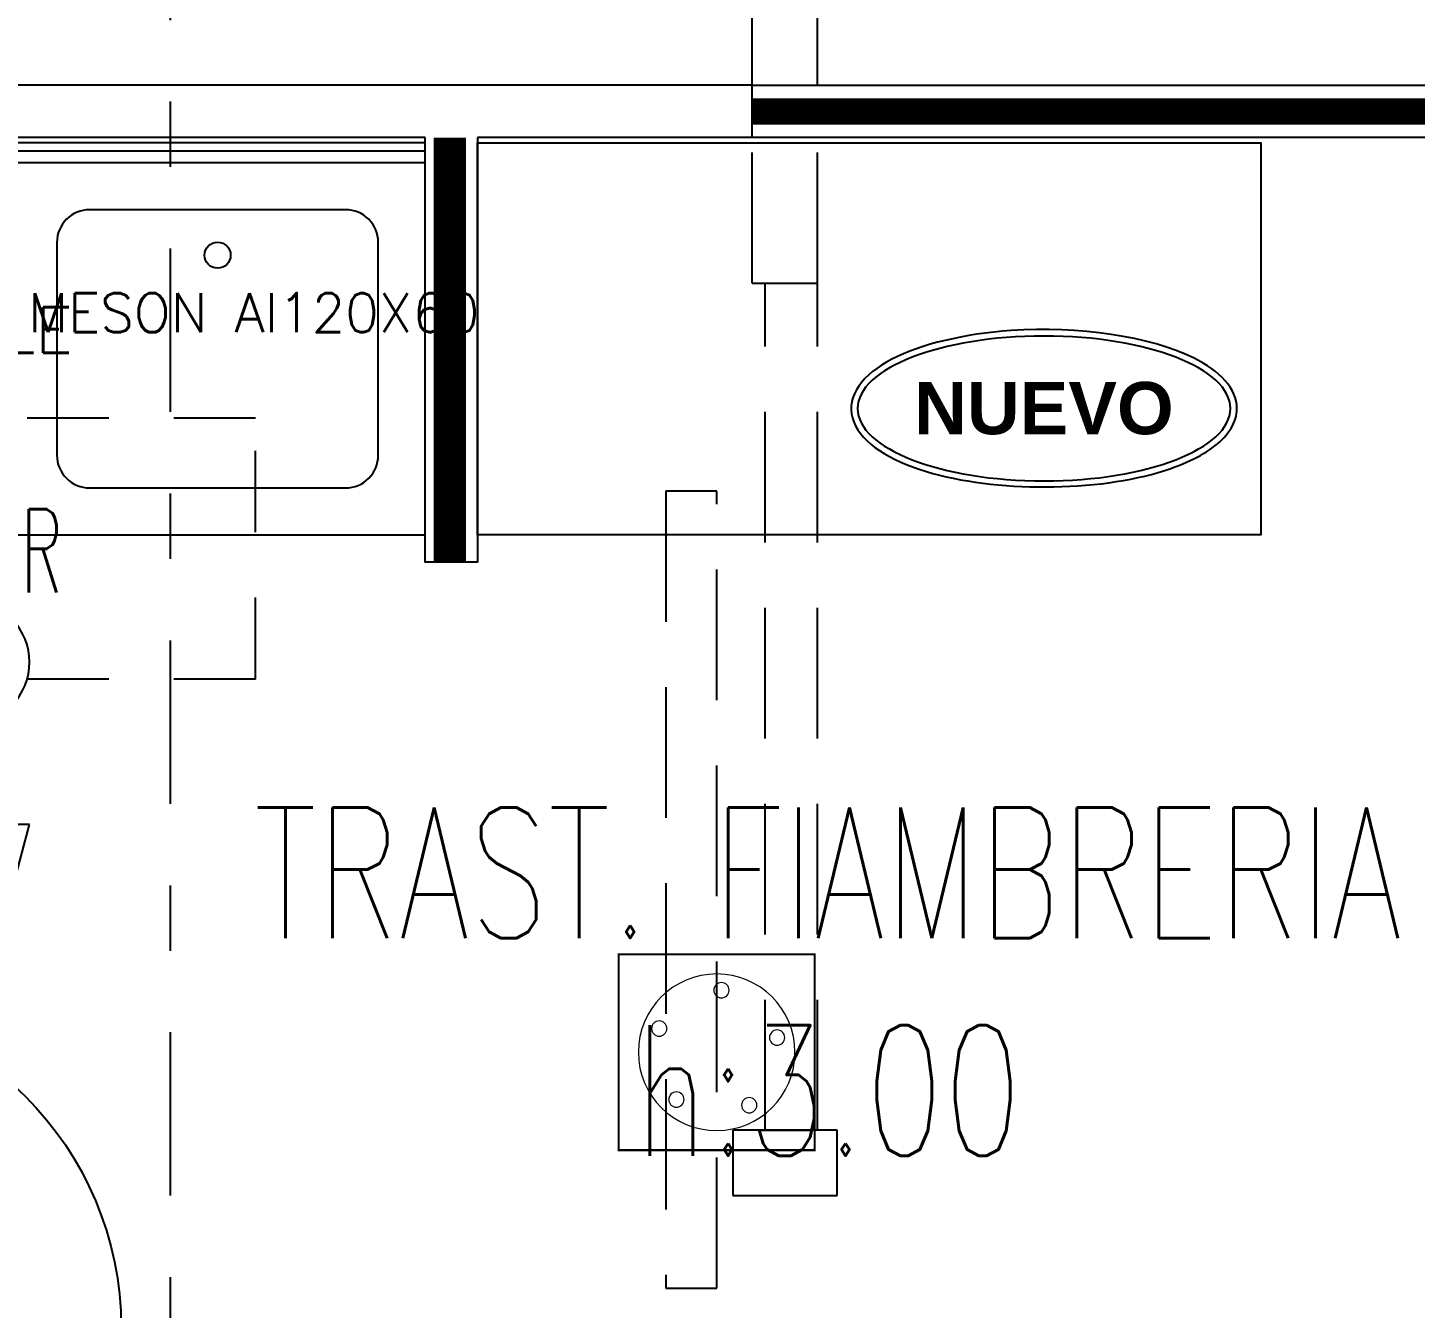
# Model space of a CAD drawing. Header units: millimetres. Extents: x 340 to 1003762, y 22 to 362022.
# Drawn here: x 419.933 to 422.058, y 91.523 to 93.484 of the extents above; entities that cross this region are included whole.
import ezdxf
from ezdxf.enums import TextEntityAlignment as Align
from ezdxf.xclip import XClip

# ---------------------------------------------------------------- set-up
doc = ezdxf.new("R2010")
doc.units = ezdxf.units.MM
doc.header["$XCLIPFRAME"] = 0
for name, pattern in [('LSBB_P_002 - PLANTA 1° NIVEL SALA DE VENTAS$0$000_ALTILLO PROPUESTA$0$HIDDEN', [0.375, 0.25, -0.125]), ('LSBB_P_002 - PLANTA 1° NIVEL SALA DE VENTAS$0$CONTINUOS', [0]), ('LSBB_P_002 - PLANTA 1° NIVEL SALA DE VENTAS$0$DASHDOT2', [0.5, 0.25, -0.125, 0, -0.125]), ('LSBB_P_002 - PLANTA 1° NIVEL SALA DE VENTAS$0$DASHED', [0.75, 0.5, -0.25]), ('LSBB_P_002 - PLANTA 1° NIVEL SALA DE VENTAS$0$HIDDEN', [0.375, 0.25, -0.125])]:
    doc.linetypes.add(name, pattern=pattern)
for name, color, linetype in [('LSBB_P_002 - PLANTA 1° NIVEL SALA DE VENTAS$0$A-ACTIVOS NUEVOS', 20, 'Continuous'), ('LSBB_P_002 - PLANTA 1° NIVEL SALA DE VENTAS$0$A-Artefactos', 8, 'Continuous'), ('LSBB_P_002 - PLANTA 1° NIVEL SALA DE VENTAS$0$A-DEMOLICIONES', 30, 'LSBB_P_002 - PLANTA 1° NIVEL SALA DE VENTAS$0$DASHED'), ('LSBB_P_002 - PLANTA 1° NIVEL SALA DE VENTAS$0$A-Equipamiento acero inox', 8, 'Continuous'), ('LSBB_P_002 - PLANTA 1° NIVEL SALA DE VENTAS$0$A-EVAPORADOR', 8, 'Continuous'), ('LSBB_P_002 - PLANTA 1° NIVEL SALA DE VENTAS$0$A-PANEL CAMARA NUEVO', 10, 'LSBB_P_002 - PLANTA 1° NIVEL SALA DE VENTAS$0$CONTINUOS'), ('LSBB_P_002 - PLANTA 1° NIVEL SALA DE VENTAS$0$A-PILETAS NUEVAS', 8, 'Continuous'), ('LSBB_P_002 - PLANTA 1° NIVEL SALA DE VENTAS$0$A-SE CONSTRUYE RELLENO', 10, 'LSBB_P_002 - PLANTA 1° NIVEL SALA DE VENTAS$0$CONTINUOS'), ('LSBB_P_002 - PLANTA 1° NIVEL SALA DE VENTAS$0$A-Textos', 2, 'Continuous'), ('LSBB_P_002 - PLANTA 1° NIVEL SALA DE VENTAS$0$EJES', 8, 'LSBB_P_002 - PLANTA 1° NIVEL SALA DE VENTAS$0$DASHDOT2'), ('LSBB_P_002 - PLANTA 1° NIVEL SALA DE VENTAS$0$LINEA CORTES', 7, 'Continuous'), ('XREF', 7, 'Continuous')]:
    doc.layers.add(name, color=color, linetype=linetype)
doc.styles.add('LSBB_P_002 - PLANTA 1° NIVEL SALA DE VENTAS$0$ARIAL', font='')
doc.styles.add('LSBB_P_002 - PLANTA 1° NIVEL SALA DE VENTAS$0$Estilo1', font='GOTHIC.TTF', dxfattribs={"height": 0.24})
doc.styles.add('LSBB_P_002 - PLANTA 1° NIVEL SALA DE VENTAS$0$ROMANS', font='romans')
doc.styles.add('LSBB_P_002 - PLANTA 1° NIVEL SALA DE VENTAS$0$ROMANS20', font='ROMANS8.SHX', dxfattribs={"width": 0.9, "height": 2})
doc.styles.get('LSBB_P_002 - PLANTA 1° NIVEL SALA DE VENTAS$0$ARIAL').set_extended_font_data('Arial', bold=True)

# ---------------------------------------------------------------- blocks, each defined once
blk = doc.blocks.new('LSBB_P_002 - PLANTA 1° NIVEL SALA DE VENTAS$0$A$C73AD46B8')
for p, q in [((0.5695, 0), (0.5695, 1.7641)), ((0.5875, 0), (0.5875, 1.7641))]:
    blk.add_line(p, q)
blk.add_lwpolyline([(0.6, 0), (0.6, 1.7641), (0, 1.7641), (0, 0), (0.6, 0)])
for points in [[(0.4977, 1.6424), (0.4977, 1.25, -0.414214), (0.4477, 1.2), (0.1218, 1.2, -0.414214), (0.0718, 1.25), (0.0718, 1.6424, -0.414214), (0.1218, 1.6924), (0.4477, 1.6924, -0.414214)], [(0.4977, 0.6859), (0.4977, 1.0782, 0.414214), (0.4477, 1.1282), (0.1218, 1.1282, 0.414214), (0.0718, 1.0782), (0.0718, 0.6859, 0.414214), (0.1218, 0.6359), (0.4477, 0.6359, 0.414214)], [(0.4977, 0.1218), (0.4977, 0.5141, 0.414214), (0.4477, 0.5641), (0.1218, 0.5641, 0.414214), (0.0718, 0.5141), (0.0718, 0.1218, 0.414214), (0.1218, 0.0718), (0.4477, 0.0718, 0.414214)]]:
    blk.add_lwpolyline(points, format="xyb", close=True)
for centre in [(0.4281, 1.4462), (0.4281, 0.8821), (0.4281, 0.3179)]:
    blk.add_circle(centre, 0.02)
at = {"insert": (0.3484, 2.2058), "char_height": 0.07, "width": 1.7605, "attachment_point": 1, "rotation": 270, "style": 'LSBB_P_002 - PLANTA 1° NIVEL SALA DE VENTAS$0$ROMANS'}
blk.add_mtext('\\pi0.78383;LAVAFONDO TRIPLE\\P\\pi0.42358;            AI', dxfattribs=at)
blk = doc.blocks.new('LSBB_P_002 - PLANTA 1° NIVEL SALA DE VENTAS$0$A$C529333AF')
at = {"layer": 'LSBB_P_002 - PLANTA 1° NIVEL SALA DE VENTAS$0$A-ACTIVOS NUEVOS', "extrusion": (0, 0, -1)}
blk.add_ellipse((0, 0), major_axis=(0.2855, 0), ratio=0.388575, dxfattribs=at)
at = {"layer": 'LSBB_P_002 - PLANTA 1° NIVEL SALA DE VENTAS$0$A-ACTIVOS NUEVOS'}
blk.add_open_spline([(0.2955, 0), (0.2955, -0.021), (0.2828, -0.0409), (0.2407, -0.0737), (0.2108, -0.0875), (0.0693, -0.1291), (-0.0893, -0.1272), (-0.2453, -0.0748), (-0.2842, -0.048), (-0.3027, 0.019), (-0.2777, 0.0523), (-0.188, 0.0987), (-0.1218, 0.1143), (0.0524, 0.1263), (0.163, 0.1102), (0.2698, 0.0572), (0.2955, 0.0303), (0.2955, 0)], degree=3, knots=[0, 0, 0, 0, 0.461791, 0.461791, 0.923583, 0.923583, 2.283227, 2.283227, 3.034626, 3.034626, 3.786024, 3.786024, 4.537423, 4.537423, 5.618495, 5.618495, 6.283185, 6.283185, 6.283185, 6.283185], dxfattribs=at)
at = {"layer": 'LSBB_P_002 - PLANTA 1° NIVEL SALA DE VENTAS$0$A-ACTIVOS NUEVOS', "insert": (0, 0), "char_height": 0.08, "attachment_point": 5, "style": 'LSBB_P_002 - PLANTA 1° NIVEL SALA DE VENTAS$0$ARIAL'}
blk.add_mtext_dynamic_manual_height_columns('NUEVO', width=0.536552, gutter_width=0.7, heights=[0], dxfattribs=at)
blk = doc.blocks.new('LSBB_P_002 - PLANTA 1° NIVEL SALA DE VENTAS$0$A$C69995B83')
at = {"linetype": 'Continuous', "lineweight": 20}
for p, q in [((0, 0), (-0.3, 0)), ((-0.3, 0), (-0.3, -0.3)), ((0, -0.3), (0, 0)), ((-0.3, -0.3), (0, -0.3))]:
    blk.add_line(p, q, dxfattribs=at)
at = {"linetype": 'Continuous', "lineweight": 20, "const_width": 0.00333}
blk.add_lwpolyline([(-0.3, -0.3), (-0.3, 0), (0, 0), (0, -0.3)], close=True, dxfattribs=at)
at = {"linetype": 'Continuous', "lineweight": 20}
for centre, radius in [((-0.15, -0.15), 0.1199), ((-0.1863, -0.062), 0.0117), ((-0.0775, -0.0883), 0.0117), ((-0.2449, -0.1573), 0.0117), ((-0.2449, -0.1573), 0.0117), ((-0.0689, -0.1999), 0.0117), ((-0.1724, -0.2425), 0.0117)]:
    blk.add_circle(centre, radius, dxfattribs=at)
blk = doc.blocks.new('LSBB_P_002 - PLANTA 1° NIVEL SALA DE VENTAS$0$EVC5-302-22')
at = {"linetype": 'LSBB_P_002 - PLANTA 1° NIVEL SALA DE VENTAS$0$HIDDEN', "ltscale": 0.5}
for p, q in [((2.3, -0.1), (1.1, -0.1)), ((1.1, -0.5), (1.1, -0.1)), ((2.3, -0.5), (2.3, -0.1)), ((2.3, -0.5), (1.1, -0.5))]:
    blk.add_line(p, q, dxfattribs=at)
for p, q in [((1.7, -0.2188), (1.7, -0.1188)), ((1.75, -0.1688), (1.65, -0.1688)), ((1.7, -0.1688), (1.74, -0.1688)), ((1.4269, -0.7226), (1.4269, -0.6726)), ((1.9269, -0.7226), (1.9269, -0.6726)), ((1.4001, -0.7226), (1.4537, -0.7226)), ((1.4269, -0.8226), (1.4001, -0.7226)), ((1.4269, -0.8226), (1.4537, -0.7226)), ((1.9537, -0.7226), (1.9001, -0.7226)), ((1.9269, -0.8226), (1.9001, -0.7226)), ((1.9269, -0.8226), (1.9537, -0.7226))]:
    blk.add_line(p, q)
blk.add_circle((1.7, -0.1688), 0.025)
for centre, start, end in [((1.3584, -0.4738), 315.9581, 44.0419), ((1.8584, -0.4738), 315.9581, 44.0419), ((1.4954, -0.6063), 135.9581, 224.0419), ((1.9954, -0.6063), 135.9581, 224.0419)]:
    blk.add_arc(centre, 0.0953, start, end)
at = {"style": 'LSBB_P_002 - PLANTA 1° NIVEL SALA DE VENTAS$0$ROMANS20', "width": 0.55}
blk.add_text('EVAPORADOR', height=0.128, dxfattribs=at).set_placement((1.7009, -0.3034), align=Align.MIDDLE)
blk = doc.blocks.new('LSBB_P_002 - PLANTA 1° NIVEL SALA DE VENTAS$0$DEMOL')
at = {"layer": 'LSBB_P_002 - PLANTA 1° NIVEL SALA DE VENTAS$0$A-DEMOLICIONES', "linetype": 'LSBB_P_002 - PLANTA 1° NIVEL SALA DE VENTAS$0$000_ALTILLO PROPUESTA$0$HIDDEN', "ltscale": 0.8}
for p, q in [((1036.3313, 308.2156), (1036.3313, 309.9756)), ((1036.4313, 308.2156), (1036.4313, 309.9756)), ((1036.3313, 307.9126), (1036.3313, 308.1289)), ((1036.4313, 307.9126), (1036.4313, 308.1289)), ((1036.3313, 307.9126), (1036.4313, 307.9126)), ((1036.3513, 306.6156), (1036.3513, 307.9126)), ((1036.4313, 306.6156), (1036.4313, 307.9126)), ((1036.4313, 306.6156), (1036.4313, 307.9126)), ((1036.2768, 307.5941), (1036.1988, 307.5941)), ((1036.1988, 307.5941), (1036.1988, 306.3741)), ((1036.2768, 306.3741), (1036.2768, 307.5941)), ((1036.4613, 306.6156), (1036.3013, 306.6156)), ((1036.3013, 306.6156), (1036.3013, 306.5156)), ((1036.3413, 306.6156), (1036.4213, 306.6156)), ((1036.3413, 306.6156), (1036.4213, 306.6156)), ((1036.4613, 306.5156), (1036.4613, 306.6156)), ((1036.3013, 306.5156), (1036.4613, 306.5156)), ((1036.1988, 306.3741), (1036.2768, 306.3741))]:
    blk.add_line(p, q, dxfattribs=at)
blk = doc.blocks.new('LSBB_P_002 - PLANTA 1° NIVEL SALA DE VENTAS', base_point=(223.5696, 14.2202))
at = {"layer": 'LSBB_P_002 - PLANTA 1° NIVEL SALA DE VENTAS$0$A-Equipamiento acero inox'}
blk.add_lwpolyline([(835.9103, 308.1274), (837.1103, 308.1274), (837.1103, 307.5274), (835.9103, 307.5274)], close=True, dxfattribs=at)
at = {"layer": 'LSBB_P_002 - PLANTA 1° NIVEL SALA DE VENTAS$0$A-PANEL CAMARA NUEVO'}
for p, q in [((836.3313, 308.2156), (833.3313, 308.2156)), ((835.8303, 308.1356), (833.3313, 308.1356)), ((836.3313, 308.1356), (835.9103, 308.1356))]:
    blk.add_line(p, q, dxfattribs=at)
for points in [[(837.5985, 308.1356), (836.3313, 308.1356), (836.3313, 308.2156), (837.5985, 308.2156)], [(835.9103, 308.1356), (835.9103, 307.4856), (835.8303, 307.4856), (835.8303, 308.1356)]]:
    blk.add_lwpolyline(points, dxfattribs=at)
at = {"layer": 'LSBB_P_002 - PLANTA 1° NIVEL SALA DE VENTAS$0$A-SE CONSTRUYE RELLENO'}
for points, const_width in [([(836.3313, 308.1756), (837.5985, 308.1756)], 0.04), ([(835.8681, 307.4856), (835.8681, 308.1356)], 0.05)]:
    blk.add_lwpolyline(points, dxfattribs=dict(at, const_width=const_width))
at = {"layer": 'LSBB_P_002 - PLANTA 1° NIVEL SALA DE VENTAS$0$EJES'}
blk.add_line((835.4395, 330.1656), (835.4395, 242.5191), dxfattribs=at)
at = {"layer": 'LSBB_P_002 - PLANTA 1° NIVEL SALA DE VENTAS$0$LINEA CORTES', "color": 1, "linetype": 'Continuous', "extrusion": (0, 0, -1)}
blk.add_ellipse((834.8642, 306.3133), major_axis=(0.3539, 0.3539), ratio=1, start_param=3.926991, end_param=10.210176, dxfattribs=at)
at = {"layer": 'LSBB_P_002 - PLANTA 1° NIVEL SALA DE VENTAS$0$A-ACTIVOS NUEVOS'}
blk.add_blockref('LSBB_P_002 - PLANTA 1° NIVEL SALA DE VENTAS$0$A$C529333AF', (836.7781, 307.7208), dxfattribs=at)
at = {"layer": 'LSBB_P_002 - PLANTA 1° NIVEL SALA DE VENTAS$0$A-Artefactos', "rotation": 89.99999999999997}
blk.add_blockref('LSBB_P_002 - PLANTA 1° NIVEL SALA DE VENTAS$0$A$C73AD46B8', (835.8303, 307.5274), dxfattribs=at)
at = {"layer": 'LSBB_P_002 - PLANTA 1° NIVEL SALA DE VENTAS$0$A-DEMOLICIONES'}
blk.add_blockref('LSBB_P_002 - PLANTA 1° NIVEL SALA DE VENTAS$0$DEMOL', (-200, 0), dxfattribs=at)
at = {"layer": 'LSBB_P_002 - PLANTA 1° NIVEL SALA DE VENTAS$0$A-EVAPORADOR'}
blk.add_blockref('LSBB_P_002 - PLANTA 1° NIVEL SALA DE VENTAS$0$EVC5-302-22', (833.2706, 307.8062), dxfattribs=at)
at = {"layer": 'LSBB_P_002 - PLANTA 1° NIVEL SALA DE VENTAS$0$A-PILETAS NUEVAS', "xscale": -1, "rotation": 90}
blk.add_blockref('LSBB_P_002 - PLANTA 1° NIVEL SALA DE VENTAS$0$A$C69995B83', (836.1268, 306.5851), dxfattribs=at)
at = {"layer": 'LSBB_P_002 - PLANTA 1° NIVEL SALA DE VENTAS$0$A-Equipamiento acero inox', "insert": (835.5678, 307.8974), "char_height": 0.06, "width": 2.665849, "attachment_point": 2, "style": 'LSBB_P_002 - PLANTA 1° NIVEL SALA DE VENTAS$0$Estilo1'}
blk.add_mtext('{\\Fromans|c0;MESON AI120X60}', dxfattribs=at)
at = {"layer": 'LSBB_P_002 - PLANTA 1° NIVEL SALA DE VENTAS$0$A-Textos', "insert": (836.4472, 307.1099, 0), "char_height": 0.2, "width": 3.652653, "attachment_point": 2, "style": 'LSBB_P_002 - PLANTA 1° NIVEL SALA DE VENTAS$0$ROMANS'}
blk.add_mtext('{\\W0.7;TRAST. FIAMBRERIA\\Ph:3.00}', dxfattribs=at)

msp = doc.modelspace()

# ---------------------------------------------------------------- block references
at = {"layer": 'XREF'}
ref = msp.add_blockref('LSBB_P_002 - PLANTA 1° NIVEL SALA DE VENTAS', (-191.719, -200.5998), dxfattribs=at)
XClip(ref).set_block_clipping_path([(755.454857474, 236.6800249606), (887.3150098981, 333.6713636781)])

doc.saveas('drawing.dxf')
